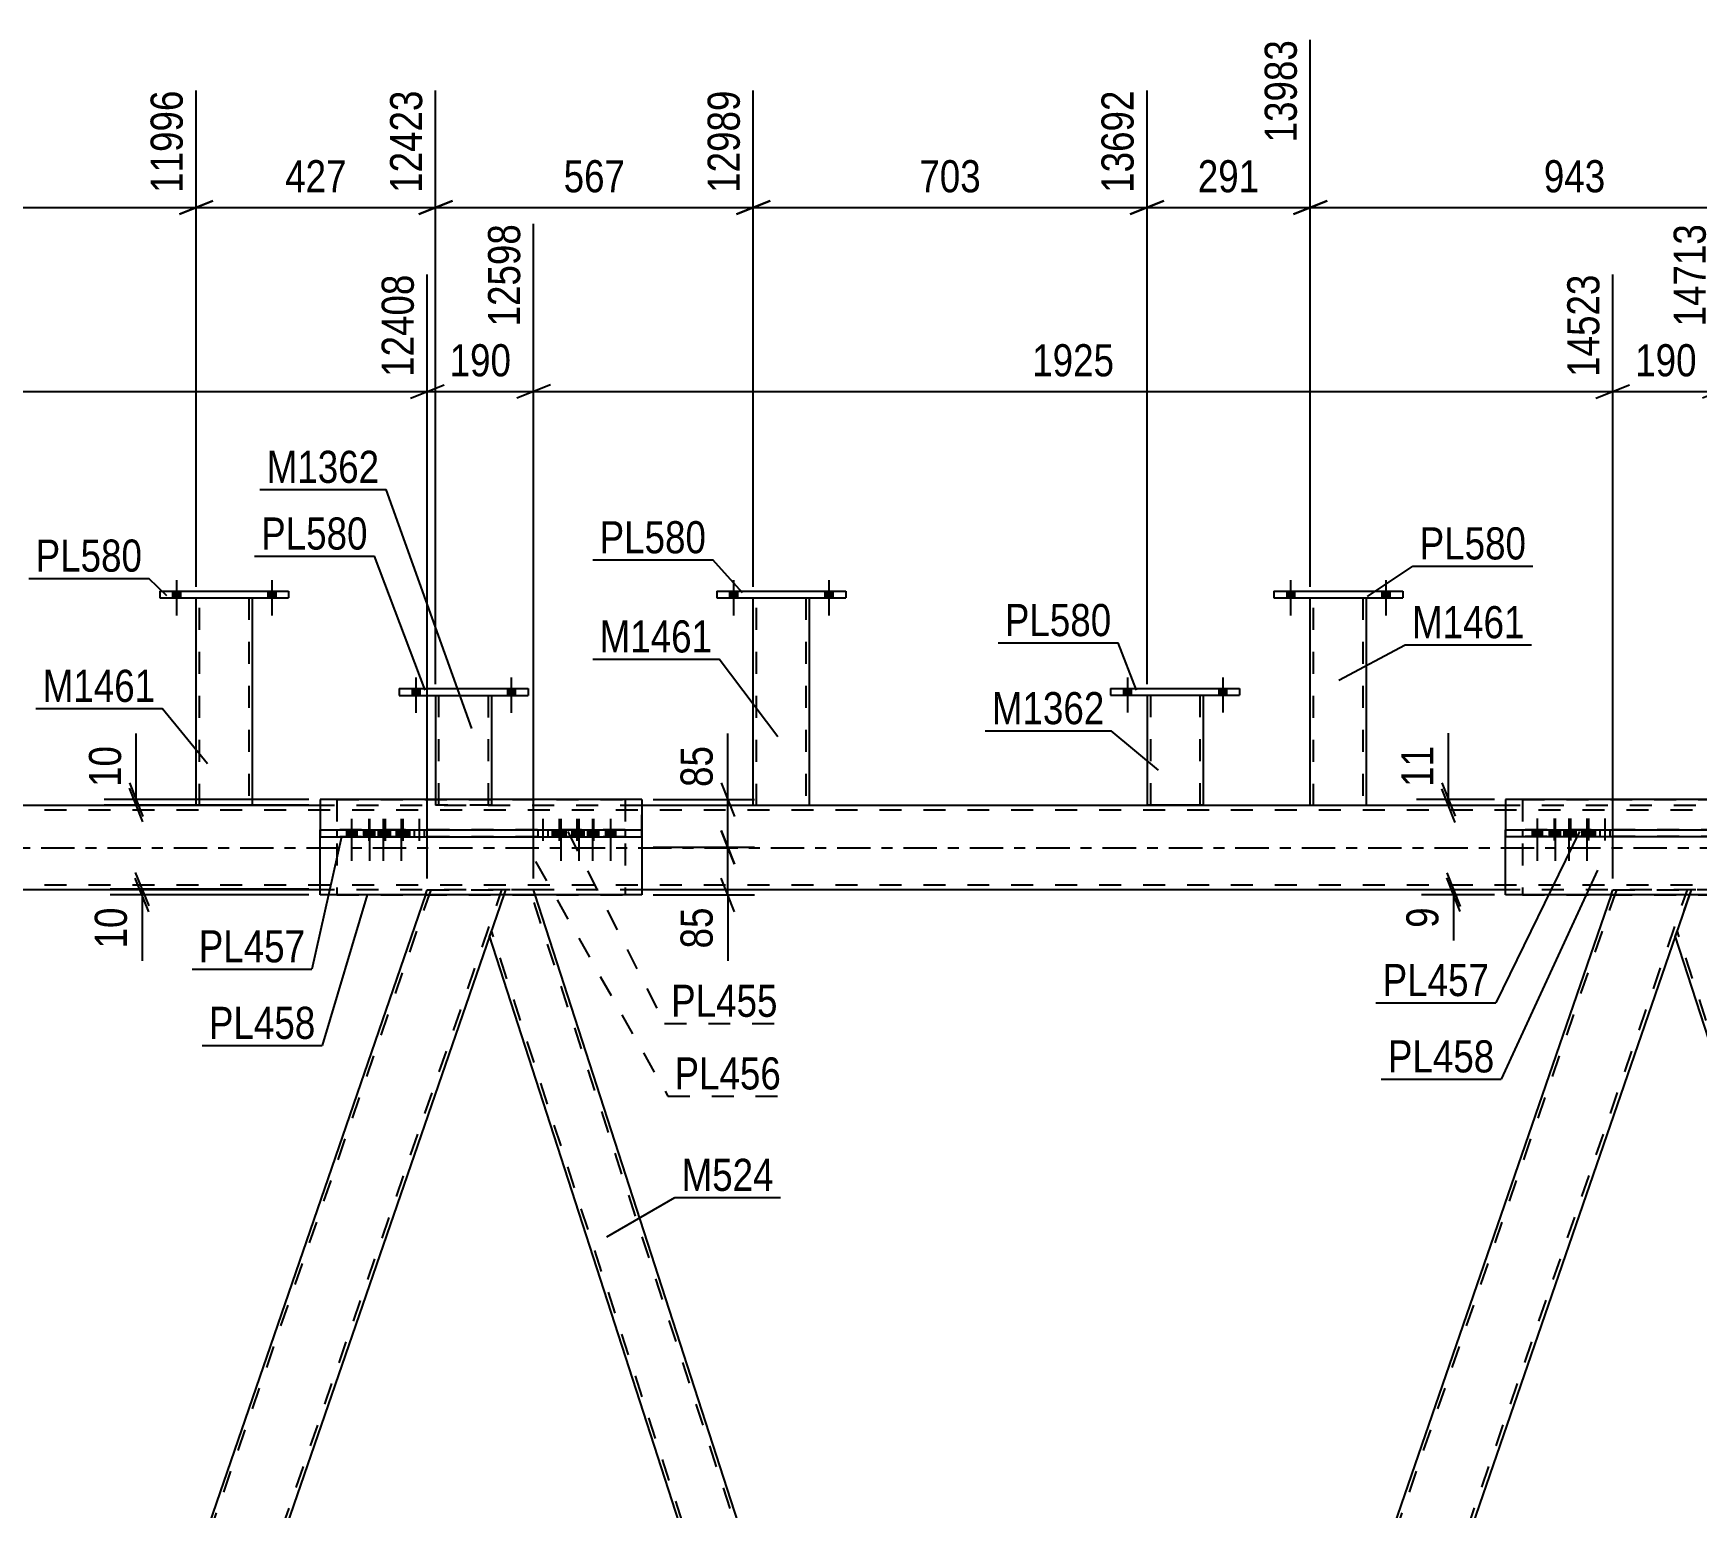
# Model space of a CAD drawing. Header units: millimetres. Extents: x 0 to 1189, y 0 to 841.
# Drawn here: x 740.2 to 888.6, y 551.1 to 682.7 of the extents above; entities that cross this region are included whole.
import ezdxf

# ---------------------------------------------------------------- set-up
doc = ezdxf.new("R2010")
doc.units = ezdxf.units.MM
doc.linetypes.add('DXK_LINE_DOT2', pattern=[3.9198, 1.9599, -1.9599])
doc.linetypes.add('DXK_LINE_DOT3', pattern=[5.9187, 2.979, -0.9799, 0.9799, -0.9799])
doc.styles.add('Arial Narrow', font='ARIALN.TTF', dxfattribs={"height": 0.2})

# ---------------------------------------------------------------- blocks, each defined once
blk = doc.blocks.new('Part-570348649-6228 - 6197')
at = {"color": 2, "linetype": 'Continuous'}
for p, q in [((794.47, 614.28), (765.75, 614.28)), ((765.75, 614.28), (765.75, 611.57)), ((794.47, 614.28), (794.47, 611.57)), ((765.75, 605.78), (765.75, 610.97)), ((794.47, 610.97), (794.47, 605.78)), ((794.47, 605.78), (765.75, 605.78))]:
    blk.add_line(p, q, dxfattribs=at)
at = {"color": 7, "linetype": 'DXK_LINE_DOT2'}
for p, q in [((765.75, 614.28), (765.75, 610.97)), ((794.47, 610.97), (794.47, 614.28)), ((765.75, 610.97), (765.75, 611.57)), ((794.47, 610.97), (794.47, 611.57))]:
    blk.add_line(p, q, dxfattribs=at)
blk = doc.blocks.new('Part-570348649-6223 - 6197')
at = {"color": 2, "linetype": 'Continuous'}
for p, q in [((900.23, 614.29), (871.51, 614.29)), ((871.51, 614.29), (871.51, 611.58)), ((900.23, 614.29), (900.23, 611.58)), ((871.51, 605.79), (871.51, 610.98)), ((900.23, 610.98), (900.23, 605.79)), ((900.23, 605.79), (871.51, 605.79))]:
    blk.add_line(p, q, dxfattribs=at)
at = {"color": 7, "linetype": 'DXK_LINE_DOT2'}
for p, q in [((871.51, 614.29), (871.51, 610.98)), ((900.23, 610.98), (900.23, 614.29)), ((871.51, 610.98), (871.51, 611.58)), ((900.23, 610.98), (900.23, 611.58))]:
    blk.add_line(p, q, dxfattribs=at)
blk = doc.blocks.new('Bolt-570348649-6931 - 6197')
at = {"linetype": 'Continuous'}
for points in [[(851.98, 632.27), (852.68, 632.27), (852.68, 632.87), (851.98, 632.87)], [(851.98, 632.27), (852.68, 632.27), (852.68, 632.87), (851.98, 632.87)], [(860.48, 632.27), (861.18, 632.27), (861.18, 632.87), (860.48, 632.87)], [(860.48, 632.27), (861.18, 632.27), (861.18, 632.87), (860.48, 632.87)]]:
    blk.add_hatch(color=1, dxfattribs=at).paths.add_polyline_path(points)
at = {"color": 1, "linetype": 'Continuous'}
for p, q in [((852.33, 633.87), (852.33, 630.72)), ((852.33, 633.87), (852.33, 630.72)), ((860.83, 633.87), (860.83, 630.72)), ((860.83, 633.87), (860.83, 630.72)), ((851.98, 632.87), (851.98, 632.27)), ((851.98, 632.87), (851.98, 632.27)), ((852.68, 632.87), (852.68, 632.27)), ((852.68, 632.87), (852.68, 632.27)), ((860.48, 632.87), (860.48, 632.27)), ((860.48, 632.87), (860.48, 632.27)), ((861.18, 632.87), (861.18, 632.27)), ((861.18, 632.87), (861.18, 632.27))]:
    blk.add_line(p, q, dxfattribs=at)
blk = doc.blocks.new('Part-570348649-6317 - 6197')
at = {"color": 7, "linetype": 'DXK_LINE_DOT2'}
for p, q in [((1068.48, 613.34), (154.91, 613.34)), ((794.47, 613.74), (765.75, 613.74)), ((900.23, 613.74), (871.51, 613.74)), ((1068.48, 606.64), (154.91, 606.64)), ((794.47, 606.24), (765.75, 606.24)), ((900.23, 606.24), (871.51, 606.24))]:
    blk.add_line(p, q, dxfattribs=at)
at = {"color": 2, "linetype": 'Continuous'}
for p, q in [((765.75, 613.74), (688.71, 613.74)), ((871.51, 613.74), (794.47, 613.74)), ((765.75, 606.24), (688.71, 606.24)), ((871.51, 606.24), (794.47, 606.24))]:
    blk.add_line(p, q, dxfattribs=at)
at = {"color": 7, "linetype": 'DXK_LINE_DOT3'}
blk.add_line((154.91, 609.99), (1068.48, 609.99), dxfattribs=at)
blk = doc.blocks.new('Part-570348649-6261 - 6197')
at = {"color": 7, "linetype": 'DXK_LINE_DOT2'}
for p, q in [((898.74, 611.58), (873.01, 611.58)), ((873.01, 611.58), (873.01, 610.98)), ((879.49, 611.58), (879.49, 610.98)), ((892.25, 610.98), (892.25, 611.58)), ((898.74, 611.58), (898.74, 610.98)), ((898.74, 610.98), (873.01, 610.98))]:
    blk.add_line(p, q, dxfattribs=at)
blk = doc.blocks.new('Part-570348649-6262 - 6197')
at = {"color": 7, "linetype": 'DXK_LINE_DOT2'}
for p, q in [((792.98, 611.57), (767.25, 611.57)), ((767.25, 611.57), (767.25, 610.97)), ((773.73, 611.57), (773.73, 610.97)), ((786.49, 610.97), (786.49, 611.57)), ((792.98, 611.57), (792.98, 610.97)), ((792.98, 610.97), (767.25, 610.97))]:
    blk.add_line(p, q, dxfattribs=at)
blk = doc.blocks.new('Part-570348649-6327 - 6197')
at = {"color": 7, "linetype": 'DXK_LINE_DOT2'}
for p, q in [((888.05, 606.24), (886.64, 602.13)), ((890.56, 606.24), (888.05, 606.24)), ((933.99, 456.57), (886.8, 602.6))]:
    blk.add_line(p, q, dxfattribs=at)
at = {"color": 2, "linetype": 'Continuous'}
blk.add_line((933.51, 457.07), (886.64, 602.13), dxfattribs=at)
blk = doc.blocks.new('Part-570348649-6263 - 6197')
at = {"color": 2, "linetype": 'Continuous'}
for p, q in [((804.39, 613.74), (804.39, 632.27)), ((809.39, 632.27), (809.39, 613.74))]:
    blk.add_line(p, q, dxfattribs=at)
at = {"color": 7, "linetype": 'DXK_LINE_DOT2'}
for p, q in [((804.39, 632.27), (809.39, 632.27)), ((804.69, 613.74), (804.69, 632.27)), ((809.09, 632.27), (809.09, 613.74)), ((809.39, 613.74), (804.39, 613.74))]:
    blk.add_line(p, q, dxfattribs=at)
blk = doc.blocks.new('Part-570348649-6332 - 6197')
at = {"color": 2, "linetype": 'Continuous'}
for p, q in [((880.92, 605.79), (829.73, 457.06)), ((887.9, 605.79), (836.71, 457.06))]:
    blk.add_line(p, q, dxfattribs=at)
at = {"color": 7, "linetype": 'DXK_LINE_DOT2'}
for p, q in [((881.39, 606.24), (829.87, 456.56)), ((836.22, 456.56), (887.73, 606.24)), ((880.92, 605.79), (881.07, 606.24)), ((881.07, 606.24), (888.05, 606.24)), ((888.05, 606.24), (887.9, 605.79))]:
    blk.add_line(p, q, dxfattribs=at)
blk = doc.blocks.new('Part-570348649-6925 - 6197')
at = {"color": 2, "linetype": 'Continuous'}
for p, q in [((854.08, 613.74), (854.08, 632.27)), ((859.08, 632.27), (859.08, 613.74))]:
    blk.add_line(p, q, dxfattribs=at)
at = {"color": 7, "linetype": 'DXK_LINE_DOT2'}
for p, q in [((854.08, 632.27), (859.08, 632.27)), ((854.38, 613.74), (854.38, 632.27)), ((858.78, 632.27), (858.78, 613.74)), ((859.08, 613.74), (854.08, 613.74))]:
    blk.add_line(p, q, dxfattribs=at)
blk = doc.blocks.new('Part-570348649-6518 - 6197')
at = {"color": 2, "linetype": 'Continuous'}
for p, q in [((772.81, 624.18), (772.81, 623.58)), ((772.81, 624.18), (784.31, 624.18)), ((772.81, 623.58), (784.31, 623.58)), ((784.31, 624.18), (784.31, 623.58))]:
    blk.add_line(p, q, dxfattribs=at)
blk = doc.blocks.new('Part-570348649-6337 - 6197')
at = {"color": 7, "linetype": 'DXK_LINE_DOT2'}
for p, q in [((782.29, 606.24), (780.88, 602.12)), ((784.8, 606.24), (782.29, 606.24)), ((831.26, 461.5), (784.48, 606.24)), ((784.95, 605.78), (784.8, 606.24)), ((828.23, 456.56), (781.04, 602.59))]:
    blk.add_line(p, q, dxfattribs=at)
at = {"color": 2, "linetype": 'Continuous'}
for p, q in [((831.42, 461.97), (784.95, 605.78)), ((827.75, 457.06), (780.88, 602.12))]:
    blk.add_line(p, q, dxfattribs=at)
blk = doc.blocks.new('Part-570348649-6342 - 6197')
at = {"color": 2, "linetype": 'Continuous'}
for p, q in [((775.16, 605.78), (723.97, 457.06)), ((782.14, 605.78), (730.95, 457.06))]:
    blk.add_line(p, q, dxfattribs=at)
at = {"color": 7, "linetype": 'DXK_LINE_DOT2'}
for p, q in [((775.63, 606.24), (724.11, 456.55)), ((730.46, 456.55), (781.98, 606.24)), ((775.16, 605.78), (775.31, 606.24)), ((775.31, 606.24), (782.29, 606.24)), ((782.29, 606.24), (782.14, 605.78))]:
    blk.add_line(p, q, dxfattribs=at)
blk = doc.blocks.new('Part-570348649-6508 - 6197')
at = {"color": 2, "linetype": 'Continuous'}
for p, q in [((751.45, 632.87), (751.45, 632.27)), ((751.45, 632.87), (762.95, 632.87)), ((751.45, 632.27), (762.95, 632.27)), ((762.95, 632.87), (762.95, 632.27))]:
    blk.add_line(p, q, dxfattribs=at)
blk = doc.blocks.new('Part-570348649-6513 - 6197')
at = {"color": 2, "linetype": 'Continuous'}
for p, q in [((776.06, 623.58), (776.06, 614.28)), ((781.06, 623.58), (781.06, 614.28))]:
    blk.add_line(p, q, dxfattribs=at)
at = {"color": 7, "linetype": 'DXK_LINE_DOT2'}
for p, q in [((776.06, 623.58), (781.06, 623.58)), ((776.36, 613.79), (776.36, 623.58)), ((780.76, 623.58), (780.76, 613.79)), ((776.06, 614.28), (776.06, 613.79)), ((781.06, 613.79), (776.06, 613.79)), ((781.06, 614.28), (781.06, 613.79))]:
    blk.add_line(p, q, dxfattribs=at)
blk = doc.blocks.new('Part-570348649-6523 - 6197')
at = {"color": 2, "linetype": 'Continuous'}
for p, q in [((839.52, 623.59), (839.52, 613.8)), ((844.52, 623.59), (844.52, 613.8)), ((839.52, 613.8), (844.47, 613.8)), ((844.52, 613.8), (844.47, 613.8))]:
    blk.add_line(p, q, dxfattribs=at)
at = {"color": 7, "linetype": 'DXK_LINE_DOT2'}
for p, q in [((839.52, 623.59), (844.52, 623.59)), ((839.82, 623.59), (839.82, 613.8)), ((844.22, 623.59), (844.22, 613.8)), ((844.19, 613.8), (844.22, 613.8))]:
    blk.add_line(p, q, dxfattribs=at)
blk = doc.blocks.new('Part-570348649-6528 - 6197')
at = {"color": 2, "linetype": 'Continuous'}
for p, q in [((836.27, 624.19), (836.27, 623.59)), ((836.27, 624.19), (847.77, 624.19)), ((836.27, 623.59), (847.77, 623.59)), ((847.77, 624.19), (847.77, 623.59))]:
    blk.add_line(p, q, dxfattribs=at)
blk = doc.blocks.new('Bolt-570348649-6673 - 6197')
at = {"linetype": 'Continuous'}
for points in [[(773.96, 623.58), (774.66, 623.58), (774.66, 624.18), (773.96, 624.18)], [(773.96, 623.58), (774.66, 623.58), (774.66, 624.18), (773.96, 624.18)], [(782.46, 623.58), (783.16, 623.58), (783.16, 624.18), (782.46, 624.18)], [(782.46, 623.58), (783.16, 623.58), (783.16, 624.18), (782.46, 624.18)]]:
    blk.add_hatch(color=1, dxfattribs=at).paths.add_polyline_path(points)
at = {"color": 1, "linetype": 'Continuous'}
for p, q in [((774.31, 625.18), (774.31, 622.03)), ((774.31, 625.18), (774.31, 622.03)), ((782.81, 625.18), (782.81, 622.03)), ((782.81, 625.18), (782.81, 622.03)), ((773.96, 624.18), (773.96, 623.58)), ((773.96, 624.18), (773.96, 623.58)), ((774.66, 624.18), (774.66, 623.58)), ((774.66, 624.18), (774.66, 623.58)), ((782.46, 624.18), (782.46, 623.58)), ((782.46, 624.18), (782.46, 623.58)), ((783.16, 624.18), (783.16, 623.58)), ((783.16, 624.18), (783.16, 623.58))]:
    blk.add_line(p, q, dxfattribs=at)
blk = doc.blocks.new('Bolt-570348649-6671 - 6197')
at = {"linetype": 'Continuous'}
for points in [[(752.6, 632.27), (753.3, 632.27), (753.3, 632.87), (752.6, 632.87)], [(752.6, 632.27), (753.3, 632.27), (753.3, 632.87), (752.6, 632.87)], [(761.1, 632.27), (761.8, 632.27), (761.8, 632.87), (761.1, 632.87)], [(761.1, 632.27), (761.8, 632.27), (761.8, 632.87), (761.1, 632.87)]]:
    blk.add_hatch(color=1, dxfattribs=at).paths.add_polyline_path(points)
at = {"color": 1, "linetype": 'Continuous'}
for p, q in [((752.95, 633.87), (752.95, 630.72)), ((752.95, 633.87), (752.95, 630.72)), ((761.45, 633.87), (761.45, 630.72)), ((761.45, 633.87), (761.45, 630.72)), ((752.6, 632.87), (752.6, 632.27)), ((752.6, 632.87), (752.6, 632.27)), ((753.3, 632.87), (753.3, 632.27)), ((753.3, 632.87), (753.3, 632.27)), ((761.1, 632.87), (761.1, 632.27)), ((761.1, 632.87), (761.1, 632.27)), ((761.8, 632.87), (761.8, 632.27)), ((761.8, 632.87), (761.8, 632.27))]:
    blk.add_line(p, q, dxfattribs=at)
blk = doc.blocks.new('Bolt-570348649-6675 - 6197')
at = {"linetype": 'Continuous'}
for points in [[(837.42, 623.59), (838.12, 623.59), (838.12, 624.19), (837.42, 624.19)], [(837.42, 623.59), (838.12, 623.59), (838.12, 624.19), (837.42, 624.19)], [(845.92, 623.59), (846.62, 623.59), (846.62, 624.19), (845.92, 624.19)], [(845.92, 623.59), (846.62, 623.59), (846.62, 624.19), (845.92, 624.19)]]:
    blk.add_hatch(color=1, dxfattribs=at).paths.add_polyline_path(points)
at = {"color": 1, "linetype": 'Continuous'}
for p, q in [((837.77, 625.19), (837.77, 622.04)), ((837.77, 625.19), (837.77, 622.04)), ((846.27, 625.19), (846.27, 622.04)), ((846.27, 625.19), (846.27, 622.04)), ((837.42, 624.19), (837.42, 623.59)), ((837.42, 624.19), (837.42, 623.59)), ((838.12, 624.19), (838.12, 623.59)), ((838.12, 624.19), (838.12, 623.59)), ((845.92, 624.19), (845.92, 623.59)), ((845.92, 624.19), (845.92, 623.59)), ((846.62, 624.19), (846.62, 623.59)), ((846.62, 624.19), (846.62, 623.59))]:
    blk.add_line(p, q, dxfattribs=at)
blk = doc.blocks.new('Part-570348649-6595 - 6197')
at = {"color": 2, "linetype": 'Continuous'}
for p, q in [((765.75, 611.57), (794.47, 611.57)), ((765.75, 611.57), (765.75, 610.97)), ((771.73, 610.97), (771.73, 611.57)), ((788.48, 611.57), (788.48, 610.97)), ((794.47, 611.57), (794.47, 610.97)), ((765.75, 610.97), (794.47, 610.97))]:
    blk.add_line(p, q, dxfattribs=at)
blk = doc.blocks.new('Part-570348649-6600 - 6197')
at = {"color": 2, "linetype": 'Continuous'}
for p, q in [((871.51, 611.58), (900.23, 611.58)), ((871.51, 611.58), (871.51, 610.98)), ((877.49, 610.98), (877.49, 611.58)), ((894.24, 611.58), (894.24, 610.98)), ((900.23, 611.58), (900.23, 610.98)), ((871.51, 610.98), (900.23, 610.98))]:
    blk.add_line(p, q, dxfattribs=at)
blk = doc.blocks.new('Bolt-570348649-6672 - 6197')
at = {"color": 1, "linetype": 'DXK_LINE_DOT2'}
for p, q in [((769.64, 611.57), (769.64, 610.97)), ((770.09, 612.57), (770.09, 608.82)), ((770.54, 611.57), (770.54, 610.97)), ((771.1, 611.57), (771.1, 610.97)), ((771.55, 612.57), (771.55, 608.82)), ((772, 611.57), (772, 610.97)), ((772.7, 611.57), (772.7, 610.97)), ((773.15, 612.57), (773.15, 608.82)), ((773.6, 611.57), (773.6, 610.97)), ((774.15, 611.57), (774.15, 610.97)), ((774.6, 612.57), (774.6, 608.82)), ((775.05, 611.57), (775.05, 610.97))]:
    blk.add_line(p, q, dxfattribs=at)
blk = doc.blocks.new('Bolt-570348649-6674 - 6197')
at = {"color": 1, "linetype": 'DXK_LINE_DOT2'}
for p, q in [((785.17, 611.57), (785.17, 610.97)), ((785.62, 612.57), (785.62, 608.82)), ((786.07, 611.57), (786.07, 610.97)), ((786.62, 611.57), (786.62, 610.97)), ((787.07, 612.57), (787.07, 608.82)), ((787.52, 611.57), (787.52, 610.97)), ((788.22, 611.57), (788.22, 610.97)), ((788.67, 612.57), (788.67, 608.82)), ((789.12, 611.57), (789.12, 610.97)), ((789.68, 611.57), (789.68, 610.97)), ((790.13, 612.57), (790.13, 608.82)), ((790.58, 611.57), (790.58, 610.97))]:
    blk.add_line(p, q, dxfattribs=at)
blk = doc.blocks.new('Bolt-570348649-6676 - 6197')
at = {"color": 1, "linetype": 'DXK_LINE_DOT2'}
for p, q in [((875.4, 611.58), (875.4, 610.98)), ((875.85, 612.58), (875.85, 608.83)), ((876.3, 611.58), (876.3, 610.98)), ((876.86, 611.58), (876.86, 610.98)), ((877.31, 612.58), (877.31, 608.83)), ((877.76, 611.58), (877.76, 610.98)), ((878.46, 611.58), (878.46, 610.98)), ((878.91, 612.58), (878.91, 608.83)), ((879.36, 611.58), (879.36, 610.98)), ((879.91, 611.58), (879.91, 610.98)), ((880.36, 612.58), (880.36, 608.83)), ((880.81, 611.58), (880.81, 610.98))]:
    blk.add_line(p, q, dxfattribs=at)
blk = doc.blocks.new('Bolt-570348649-6691 - 6197')
at = {"linetype": 'Continuous'}
for points in [[(769.02, 611.57), (768.12, 611.57), (768.12, 610.97), (769.02, 610.97)], [(770.62, 611.57), (769.72, 611.57), (769.72, 610.97), (770.62, 610.97)], [(771.84, 611.57), (770.94, 611.57), (770.94, 610.97), (771.84, 610.97)], [(773.44, 611.57), (772.54, 611.57), (772.54, 610.97), (773.44, 610.97)]]:
    blk.add_hatch(color=1, dxfattribs=at).paths.add_polyline_path(points)
at = {"color": 1, "linetype": 'Continuous'}
for p, q in [((768.12, 611.57), (768.12, 610.97)), ((768.57, 612.57), (768.57, 608.82)), ((769.02, 611.57), (769.02, 610.97)), ((769.72, 611.57), (769.72, 610.97)), ((770.17, 612.57), (770.17, 608.82)), ((770.62, 611.57), (770.62, 610.97)), ((770.94, 611.57), (770.94, 610.97)), ((771.39, 612.57), (771.39, 608.82)), ((771.84, 611.57), (771.84, 610.97)), ((772.54, 611.57), (772.54, 610.97)), ((772.99, 612.57), (772.99, 608.82)), ((773.44, 611.57), (773.44, 610.97))]:
    blk.add_line(p, q, dxfattribs=at)
blk = doc.blocks.new('Bolt-570348649-6692 - 6197')
at = {"linetype": 'Continuous'}
for points in [[(786.78, 610.97), (787.68, 610.97), (787.68, 611.57), (786.78, 611.57)], [(788.38, 610.97), (789.28, 610.97), (789.28, 611.57), (788.38, 611.57)], [(789.6, 610.97), (790.5, 610.97), (790.5, 611.57), (789.6, 611.57)], [(791.2, 610.97), (792.1, 610.97), (792.1, 611.57), (791.2, 611.57)]]:
    blk.add_hatch(color=1, dxfattribs=at).paths.add_polyline_path(points)
at = {"color": 1, "linetype": 'Continuous'}
for p, q in [((786.78, 611.57), (786.78, 610.97)), ((787.23, 612.57), (787.23, 608.82)), ((787.68, 611.57), (787.68, 610.97)), ((788.38, 611.57), (788.38, 610.97)), ((788.83, 612.57), (788.83, 608.82)), ((789.28, 611.57), (789.28, 610.97)), ((789.6, 611.57), (789.6, 610.97)), ((790.05, 612.57), (790.05, 608.82)), ((790.5, 611.57), (790.5, 610.97)), ((791.2, 611.57), (791.2, 610.97)), ((791.65, 612.57), (791.65, 608.82)), ((792.1, 611.57), (792.1, 610.97))]:
    blk.add_line(p, q, dxfattribs=at)
blk = doc.blocks.new('Bolt-570348649-6693 - 6197')
at = {"linetype": 'Continuous'}
for points in [[(874.78, 611.58), (873.88, 611.58), (873.88, 610.98), (874.78, 610.98)], [(876.38, 611.58), (875.48, 611.58), (875.48, 610.98), (876.38, 610.98)], [(877.6, 611.58), (876.7, 611.58), (876.7, 610.98), (877.6, 610.98)], [(879.2, 611.58), (878.3, 611.58), (878.3, 610.98), (879.2, 610.98)]]:
    blk.add_hatch(color=1, dxfattribs=at).paths.add_polyline_path(points)
at = {"color": 1, "linetype": 'Continuous'}
for p, q in [((873.88, 611.58), (873.88, 610.98)), ((874.33, 612.58), (874.33, 608.83)), ((874.78, 611.58), (874.78, 610.98)), ((875.48, 611.58), (875.48, 610.98)), ((875.93, 612.58), (875.93, 608.83)), ((876.38, 611.58), (876.38, 610.98)), ((876.7, 611.58), (876.7, 610.98)), ((877.15, 612.58), (877.15, 608.83)), ((877.6, 611.58), (877.6, 610.98)), ((878.3, 611.58), (878.3, 610.98)), ((878.75, 612.58), (878.75, 608.83)), ((879.2, 611.58), (879.2, 610.98))]:
    blk.add_line(p, q, dxfattribs=at)
blk = doc.blocks.new('Part-570348649-6777 - 6197')
at = {"color": 7, "linetype": 'DXK_LINE_DOT2'}
for p, q in [((873.01, 614.29), (873.01, 605.79)), ((873.01, 614.29), (898.74, 614.29)), ((898.74, 614.29), (898.74, 605.79)), ((873.01, 605.79), (898.74, 605.79))]:
    blk.add_line(p, q, dxfattribs=at)
blk = doc.blocks.new('Part-570348649-6782 - 6197')
at = {"color": 7, "linetype": 'DXK_LINE_DOT2'}
for p, q in [((767.25, 614.28), (767.25, 605.78)), ((767.25, 614.28), (792.98, 614.28)), ((792.98, 614.28), (792.98, 605.78)), ((767.25, 605.78), (792.98, 605.78))]:
    blk.add_line(p, q, dxfattribs=at)
blk = doc.blocks.new('Part-570348649-6918 - 6197')
at = {"color": 2, "linetype": 'Continuous'}
for p, q in [((754.7, 613.74), (754.7, 632.27)), ((759.7, 632.27), (759.7, 613.74))]:
    blk.add_line(p, q, dxfattribs=at)
at = {"color": 7, "linetype": 'DXK_LINE_DOT2'}
for p, q in [((754.7, 632.27), (759.7, 632.27)), ((755, 613.74), (755, 632.27)), ((759.4, 632.27), (759.4, 613.74)), ((759.7, 613.74), (754.7, 613.74))]:
    blk.add_line(p, q, dxfattribs=at)
blk = doc.blocks.new('Part-570348649-6930 - 6197')
at = {"color": 2, "linetype": 'Continuous'}
for p, q in [((850.83, 632.87), (850.83, 632.27)), ((850.83, 632.87), (862.33, 632.87)), ((850.83, 632.27), (862.33, 632.27)), ((862.33, 632.87), (862.33, 632.27))]:
    blk.add_line(p, q, dxfattribs=at)
blk = doc.blocks.new('Part-570348649-6923 - 6197')
at = {"color": 2, "linetype": 'Continuous'}
for p, q in [((801.14, 632.87), (801.14, 632.27)), ((801.14, 632.87), (812.64, 632.87)), ((801.14, 632.27), (812.64, 632.27)), ((812.64, 632.87), (812.64, 632.27))]:
    blk.add_line(p, q, dxfattribs=at)
blk = doc.blocks.new('Bolt-570348649-6924 - 6197')
at = {"linetype": 'Continuous'}
for points in [[(802.29, 632.27), (802.99, 632.27), (802.99, 632.87), (802.29, 632.87)], [(802.29, 632.27), (802.99, 632.27), (802.99, 632.87), (802.29, 632.87)], [(810.79, 632.27), (811.49, 632.27), (811.49, 632.87), (810.79, 632.87)], [(810.79, 632.27), (811.49, 632.27), (811.49, 632.87), (810.79, 632.87)]]:
    blk.add_hatch(color=1, dxfattribs=at).paths.add_polyline_path(points)
at = {"color": 1, "linetype": 'Continuous'}
for p, q in [((802.64, 633.87), (802.64, 630.72)), ((802.64, 633.87), (802.64, 630.72)), ((811.14, 633.87), (811.14, 630.72)), ((811.14, 633.87), (811.14, 630.72)), ((802.29, 632.87), (802.29, 632.27)), ((802.29, 632.87), (802.29, 632.27)), ((802.99, 632.87), (802.99, 632.27)), ((802.99, 632.87), (802.99, 632.27)), ((810.79, 632.87), (810.79, 632.27)), ((810.79, 632.87), (810.79, 632.27)), ((811.49, 632.87), (811.49, 632.27)), ((811.49, 632.87), (811.49, 632.27))]:
    blk.add_line(p, q, dxfattribs=at)
blk = doc.blocks.new('StraightDimension-570348649-38588 - 6197')
at = {"color": 7, "linetype": 'Continuous'}
for p, q in [((679.04, 607.24), (679.04, 665.64)), ((775.31, 607.24), (775.31, 661.14)), ((680.54, 651.3), (677.54, 650.1)), ((679.04, 650.7), (775.31, 650.7)), ((773.81, 650.1), (776.81, 651.3))]:
    blk.add_line(p, q, dxfattribs=at)
at = {"color": 0}
blk.add_wipeout([(731.43, 651.45), (731.43, 655.65), (722.92, 655.65), (722.92, 651.45)], dxfattribs=at)
at = {"color": 3, "style": 'Arial Narrow'}
blk.add_text('1926', height=2.863, dxfattribs=at).set_placement((723.52, 652.05))
at = {"color": 0, "linetype": 'Continuous'}
blk.add_wipeout([(774.71, 661.74), (770.51, 661.74), (770.51, 651.4), (774.71, 651.4)], dxfattribs=at)
at = {"color": 3, "linetype": 'Continuous', "style": 'Arial Narrow'}
blk.add_text('12408', height=2.863, rotation=90.0002, dxfattribs=at).set_placement((774.11, 652))
blk = doc.blocks.new('StraightDimension-570348649-38587 - 6197')
at = {"color": 7, "linetype": 'Continuous'}
for p, q in [((784.8, 607.24), (784.8, 665.64)), ((775.31, 607.24), (775.31, 661.14)), ((773.81, 650.1), (776.81, 651.3)), ((775.31, 650.7), (784.8, 650.7)), ((786.3, 651.3), (783.3, 650.1))]:
    blk.add_line(p, q, dxfattribs=at)
at = {"color": 0}
blk.add_wipeout([(783.4, 651.45), (783.4, 655.65), (776.71, 655.65), (776.71, 651.45)], dxfattribs=at)
at = {"color": 3, "style": 'Arial Narrow'}
blk.add_text('190', height=2.863, dxfattribs=at).set_placement((777.31, 652.05))
at = {"color": 0, "linetype": 'Continuous'}
blk.add_wipeout([(784.2, 666.24), (780, 666.24), (780, 655.9), (784.2, 655.9)], dxfattribs=at)
at = {"color": 3, "linetype": 'Continuous', "style": 'Arial Narrow'}
blk.add_text('12598', height=2.863, rotation=90.0002, dxfattribs=at).set_placement((783.6, 656.5))
blk = doc.blocks.new('StraightDimension-570348649-38585 - 6197')
at = {"color": 7, "linetype": 'Continuous'}
for p, q in [((890.56, 607.24), (890.56, 665.64)), ((881.07, 607.24), (881.07, 661.14)), ((879.57, 650.1), (882.57, 651.3)), ((881.07, 650.7), (890.56, 650.7)), ((892.06, 651.3), (889.06, 650.1))]:
    blk.add_line(p, q, dxfattribs=at)
at = {"color": 0}
blk.add_wipeout([(889.16, 651.45), (889.16, 655.65), (882.47, 655.65), (882.47, 651.45)], dxfattribs=at)
at = {"color": 3, "style": 'Arial Narrow'}
blk.add_text('190', height=2.863, dxfattribs=at).set_placement((883.07, 652.05))
at = {"color": 0, "linetype": 'Continuous'}
blk.add_wipeout([(889.96, 666.24), (885.76, 666.24), (885.76, 655.9), (889.96, 655.9)], dxfattribs=at)
at = {"color": 3, "linetype": 'Continuous', "style": 'Arial Narrow'}
blk.add_text('14713', height=2.863, rotation=90.0002, dxfattribs=at).set_placement((889.36, 656.5))
blk = doc.blocks.new('StraightDimension-570348649-65675 - 6197')
at = {"color": 7, "linetype": 'Continuous'}
for p, q in [((866.26, 607.74), (867.46, 604.74)), ((867.46, 604.29), (866.26, 607.29)), ((870.51, 606.24), (864.01, 606.24)), ((870.51, 605.79), (864.01, 605.79)), ((866.86, 605.79), (866.86, 606.24)), ((866.86, 605.79), (866.86, 601.72)), ((866.86, 605.79), (866.86, 601.72))]:
    blk.add_line(p, q, dxfattribs=at)
at = {"color": 0}
blk.add_wipeout([(866.11, 605.27), (861.91, 605.27), (861.91, 602.24), (866.11, 602.24)], dxfattribs=at)
at = {"color": 3, "style": 'Arial Narrow'}
blk.add_text('9', height=2.86, rotation=90.0002, dxfattribs=at).set_placement((865.51, 602.84))
blk = doc.blocks.new('StraightDimension-570348649-38586 - 6197')
at = {"color": 7, "linetype": 'Continuous'}
for p, q in [((784.8, 607.24), (784.8, 665.64)), ((881.07, 607.24), (881.07, 661.14)), ((786.3, 651.3), (783.3, 650.1)), ((784.8, 650.7), (881.07, 650.7)), ((879.57, 650.1), (882.57, 651.3))]:
    blk.add_line(p, q, dxfattribs=at)
at = {"color": 0}
blk.add_wipeout([(837.19, 651.45), (837.19, 655.65), (828.68, 655.65), (828.68, 651.45)], dxfattribs=at)
at = {"color": 3, "style": 'Arial Narrow'}
blk.add_text('1925', height=2.863, dxfattribs=at).set_placement((829.28, 652.05))
at = {"color": 0, "linetype": 'Continuous'}
blk.add_wipeout([(880.47, 661.74), (876.27, 661.74), (876.27, 651.4), (880.47, 651.4)], dxfattribs=at)
at = {"color": 3, "linetype": 'Continuous', "style": 'Arial Narrow'}
blk.add_text('14523', height=2.863, rotation=90.0002, dxfattribs=at).set_placement((879.87, 652))
blk = doc.blocks.new('StraightDimension-570348649-49106 - 6197')
at = {"color": 7, "linetype": 'Continuous'}
for p, q in [((749.35, 614.28), (749.35, 620.19)), ((749.35, 614.28), (749.35, 620.19)), ((748.75, 615.78), (749.95, 612.78)), ((749.95, 612.29), (748.75, 615.29)), ((764.75, 614.28), (746.5, 614.28)), ((764.75, 613.79), (746.5, 613.79)), ((749.35, 613.79), (749.35, 614.28))]:
    blk.add_line(p, q, dxfattribs=at)
at = {"color": 0}
blk.add_wipeout([(748.6, 619.67), (744.4, 619.67), (744.4, 614.81), (748.6, 614.81)], dxfattribs=at)
at = {"color": 3, "style": 'Arial Narrow'}
blk.add_text('10', height=2.863, rotation=90.0002, dxfattribs=at).set_placement((748, 615.41))
blk = doc.blocks.new('StraightDimension-570348649-39396 - 6197')
at = {"color": 7, "linetype": 'Continuous'}
for p, q in [((854.08, 633.27), (854.08, 682.06)), ((839.52, 624.59), (839.52, 677.56)), ((841.02, 667.72), (838.02, 666.52)), ((839.52, 667.12), (854.08, 667.12)), ((852.58, 666.52), (855.58, 667.72))]:
    blk.add_line(p, q, dxfattribs=at)
at = {"color": 0}
blk.add_wipeout([(850.14, 667.87), (850.14, 672.07), (843.45, 672.07), (843.45, 667.87)], dxfattribs=at)
at = {"color": 3, "style": 'Arial Narrow'}
blk.add_text('291', height=2.863, dxfattribs=at).set_placement((844.05, 668.47))
at = {"color": 0, "linetype": 'Continuous'}
blk.add_wipeout([(853.48, 682.66), (849.28, 682.66), (849.28, 672.32), (853.48, 672.32)], dxfattribs=at)
at = {"color": 3, "linetype": 'Continuous', "style": 'Arial Narrow'}
blk.add_text('13983', height=2.863, rotation=90.0002, dxfattribs=at).set_placement((852.88, 672.92))
blk = doc.blocks.new('StraightDimension-570348649-39399 - 6197')
at = {"color": 7, "linetype": 'Continuous'}
for p, q in [((754.7, 633.27), (754.7, 677.56)), ((776.06, 624.58), (776.06, 677.56)), ((756.2, 667.72), (753.2, 666.52)), ((754.7, 667.12), (776.06, 667.12)), ((774.56, 666.52), (777.56, 667.72))]:
    blk.add_line(p, q, dxfattribs=at)
at = {"color": 0}
blk.add_wipeout([(768.72, 667.87), (768.72, 672.07), (762.04, 672.07), (762.04, 667.87)], dxfattribs=at)
at = {"color": 3, "style": 'Arial Narrow'}
blk.add_text('427', height=2.863, dxfattribs=at).set_placement((762.64, 668.47))
at = {"color": 0, "linetype": 'Continuous'}
blk.add_wipeout([(775.46, 678.16), (771.26, 678.16), (771.26, 667.82), (775.46, 667.82)], dxfattribs=at)
at = {"color": 3, "linetype": 'Continuous', "style": 'Arial Narrow'}
blk.add_text('12423', height=2.863, rotation=90.0002, dxfattribs=at).set_placement((774.86, 668.42))
blk = doc.blocks.new('StraightDimension-570348649-39395 - 6197')
at = {"color": 7, "linetype": 'Continuous'}
for p, q in [((854.08, 633.27), (854.08, 682.06)), ((901.24, 633.26), (901.24, 682.06)), ((855.58, 667.72), (852.58, 666.52)), ((854.08, 667.12), (901.24, 667.12)), ((899.74, 666.52), (902.74, 667.72))]:
    blk.add_line(p, q, dxfattribs=at)
at = {"color": 0}
blk.add_wipeout([(881, 667.87), (881, 672.07), (874.32, 672.07), (874.32, 667.87)], dxfattribs=at)
at = {"color": 3, "style": 'Arial Narrow'}
blk.add_text('943', height=2.863, dxfattribs=at).set_placement((874.92, 668.47))
at = {"color": 0, "linetype": 'Continuous'}
blk.add_wipeout([(900.64, 682.66), (896.44, 682.66), (896.44, 672.32), (900.64, 672.32)], dxfattribs=at)
at = {"color": 3, "linetype": 'Continuous', "style": 'Arial Narrow'}
blk.add_text('14927', height=2.863, rotation=90.0002, dxfattribs=at).set_placement((900.04, 672.92))
blk = doc.blocks.new('StraightDimension-570348649-39397 - 6197')
at = {"color": 7, "linetype": 'Continuous'}
for p, q in [((804.39, 633.27), (804.39, 677.56)), ((839.52, 624.59), (839.52, 677.56)), ((805.89, 667.72), (802.89, 666.52)), ((804.39, 667.12), (839.52, 667.12)), ((838.02, 666.52), (841.02, 667.72))]:
    blk.add_line(p, q, dxfattribs=at)
at = {"color": 0}
blk.add_wipeout([(825.29, 667.87), (825.29, 672.07), (818.61, 672.07), (818.61, 667.87)], dxfattribs=at)
at = {"color": 3, "style": 'Arial Narrow'}
blk.add_text('703', height=2.863, dxfattribs=at).set_placement((819.21, 668.47))
at = {"color": 0, "linetype": 'Continuous'}
blk.add_wipeout([(838.92, 678.16), (834.72, 678.16), (834.72, 667.82), (838.92, 667.82)], dxfattribs=at)
at = {"color": 3, "linetype": 'Continuous', "style": 'Arial Narrow'}
blk.add_text('13692', height=2.863, rotation=90.0002, dxfattribs=at).set_placement((838.32, 668.42))
blk = doc.blocks.new('StraightDimension-570348649-39398 - 6197')
at = {"color": 7, "linetype": 'Continuous'}
for p, q in [((776.06, 624.58), (776.06, 677.56)), ((804.39, 633.27), (804.39, 677.56)), ((777.56, 667.72), (774.56, 666.52)), ((776.06, 667.12), (804.39, 667.12)), ((802.89, 666.52), (805.89, 667.72))]:
    blk.add_line(p, q, dxfattribs=at)
at = {"color": 0}
blk.add_wipeout([(793.57, 667.87), (793.57, 672.07), (786.88, 672.07), (786.88, 667.87)], dxfattribs=at)
at = {"color": 3, "style": 'Arial Narrow'}
blk.add_text('567', height=2.863, dxfattribs=at).set_placement((787.48, 668.47))
at = {"color": 0, "linetype": 'Continuous'}
blk.add_wipeout([(803.79, 678.16), (799.59, 678.16), (799.59, 667.82), (803.79, 667.82)], dxfattribs=at)
at = {"color": 3, "linetype": 'Continuous', "style": 'Arial Narrow'}
blk.add_text('12989', height=2.863, rotation=90.0002, dxfattribs=at).set_placement((803.19, 668.42))
blk = doc.blocks.new('StraightDimension-570348649-39400 - 6197')
at = {"color": 7, "linetype": 'Continuous'}
for p, q in [((712.61, 623.97), (712.61, 682.06)), ((754.7, 633.27), (754.7, 677.56)), ((714.11, 667.72), (711.11, 666.52)), ((712.61, 667.12), (754.7, 667.12)), ((753.2, 666.52), (756.2, 667.72))]:
    blk.add_line(p, q, dxfattribs=at)
at = {"color": 0}
blk.add_wipeout([(737, 667.87), (737, 672.07), (730.31, 672.07), (730.31, 667.87)], dxfattribs=at)
at = {"color": 3, "style": 'Arial Narrow'}
blk.add_text('842', height=2.863, dxfattribs=at).set_placement((730.91, 668.47))
at = {"color": 0, "linetype": 'Continuous'}
blk.add_wipeout([(754.1, 678.16), (749.9, 678.16), (749.9, 667.82), (754.1, 667.82)], dxfattribs=at)
at = {"color": 3, "linetype": 'Continuous', "style": 'Arial Narrow'}
blk.add_text('11996', height=2.863, rotation=90.0002, dxfattribs=at).set_placement((753.5, 668.42))
blk = doc.blocks.new('StraightDimension-570348649-49108 - 6197')
at = {"color": 7, "linetype": 'Continuous'}
for p, q in [((749.27, 607.79), (750.47, 604.79)), ((750.47, 604.28), (749.27, 607.28)), ((764.75, 606.29), (747.02, 606.29)), ((764.75, 605.78), (747.02, 605.78)), ((749.87, 605.78), (749.87, 606.29)), ((749.87, 605.78), (749.87, 599.88)), ((749.87, 605.78), (749.87, 599.88))]:
    blk.add_line(p, q, dxfattribs=at)
at = {"color": 0}
blk.add_wipeout([(749.12, 605.26), (744.92, 605.26), (744.92, 600.4), (749.12, 600.4)], dxfattribs=at)
at = {"color": 3, "style": 'Arial Narrow'}
blk.add_text('10', height=2.863, rotation=90.0002, dxfattribs=at).set_placement((748.52, 601))
blk = doc.blocks.new('StraightDimension-570348649-65655 - 6197')
at = {"color": 7, "linetype": 'Continuous'}
for p, q in [((802.12, 614.28), (802.12, 620.19)), ((802.12, 614.28), (802.12, 620.19)), ((801.52, 615.78), (802.72, 612.78)), ((795.47, 614.28), (804.52, 614.28)), ((802.12, 610.03), (802.12, 614.28)), ((802.72, 608.53), (801.52, 611.53)), ((795.47, 610.03), (804.52, 610.03))]:
    blk.add_line(p, q, dxfattribs=at)
at = {"color": 0}
blk.add_wipeout([(801.37, 619.67), (797.17, 619.67), (797.17, 614.81), (801.37, 614.81)], dxfattribs=at)
at = {"color": 3, "style": 'Arial Narrow'}
blk.add_text('85', height=2.863, rotation=90.0002, dxfattribs=at).set_placement((800.77, 615.41))
blk = doc.blocks.new('StraightDimension-570348649-65656 - 6197')
at = {"color": 7, "linetype": 'Continuous'}
for p, q in [((801.52, 611.53), (802.72, 608.53)), ((795.47, 610.03), (804.52, 610.03)), ((802.12, 605.78), (802.12, 610.03)), ((802.72, 604.28), (801.52, 607.28)), ((795.47, 605.78), (804.52, 605.78)), ((802.12, 605.78), (802.12, 599.88)), ((802.12, 605.78), (802.12, 599.88))]:
    blk.add_line(p, q, dxfattribs=at)
at = {"color": 0}
blk.add_wipeout([(801.37, 605.26), (797.17, 605.26), (797.17, 600.4), (801.37, 600.4)], dxfattribs=at)
at = {"color": 3, "style": 'Arial Narrow'}
blk.add_text('85', height=2.863, rotation=90.0002, dxfattribs=at).set_placement((800.77, 601))
blk = doc.blocks.new('StraightDimension-570348649-65692 - 6197')
at = {"color": 7, "linetype": 'Continuous'}
for p, q in [((866.41, 614.29), (866.41, 620.2)), ((866.41, 614.29), (866.41, 620.2)), ((865.81, 615.79), (867.01, 612.79)), ((867.01, 612.24), (865.81, 615.24)), ((870.51, 614.29), (863.56, 614.29)), ((870.51, 613.74), (863.56, 613.74)), ((866.41, 613.74), (866.41, 614.29))]:
    blk.add_line(p, q, dxfattribs=at)
at = {"color": 0}
blk.add_wipeout([(865.66, 619.68), (861.46, 619.68), (861.46, 614.82), (865.66, 614.82)], dxfattribs=at)
at = {"color": 3, "style": 'Arial Narrow'}
blk.add_text('11', height=2.863, rotation=90.0002, dxfattribs=at).set_placement((865.06, 615.42))
blk = doc.blocks.new('Mark-570348649-39313 - 6197')
at = {"color": 0}
blk.add_wipeout([(765.34, 592.93), (765.34, 595.93), (755.84, 595.93), (755.84, 592.93)], dxfattribs=at)
blk.add_wipeout([(765.34, 592.93), (765.34, 595.93), (755.84, 595.93), (755.84, 592.93)], dxfattribs=at)
at = {"color": 30, "linetype": 'Continuous'}
for p in [(769.94, 605.78), (755.24, 592.33)]:
    blk.add_line(p, (765.94, 592.33), dxfattribs=at)
at = {"color": 3, "style": 'Arial Narrow'}
blk.add_text('PL458', height=2.863, dxfattribs=at).set_placement((755.84, 592.93))
blk = doc.blocks.new('Mark-570348649-27411 - 6197')
at = {"color": 0}
blk.add_wipeout([(806.23, 579.37), (806.23, 582.37), (798, 582.37), (798, 579.37)], dxfattribs=at)
blk.add_wipeout([(806.23, 579.37), (806.23, 582.37), (798, 582.37), (798, 579.37)], dxfattribs=at)
at = {"color": 30, "linetype": 'Continuous'}
for p, q in [((791.34, 575.27), (797.4, 578.77)), ((797.4, 578.77), (806.83, 578.77))]:
    blk.add_line(p, q, dxfattribs=at)
at = {"color": 3, "style": 'Arial Narrow'}
blk.add_text('M524', height=2.863, dxfattribs=at).set_placement((798, 579.37))
blk = doc.blocks.new('Mark-570348649-27750 - 6197')
at = {"color": 0}
blk.add_wipeout([(835.73, 621.01), (835.73, 624.01), (825.68, 624.01), (825.68, 621.01)], dxfattribs=at)
blk.add_wipeout([(835.73, 621.01), (835.73, 624.01), (825.68, 624.01), (825.68, 621.01)], dxfattribs=at)
at = {"color": 30, "linetype": 'Continuous'}
for p in [(825.08, 620.41), (840.53, 616.92)]:
    blk.add_line(p, (836.33, 620.41), dxfattribs=at)
at = {"color": 3, "style": 'Arial Narrow'}
blk.add_text('M1362', height=2.863, dxfattribs=at).set_placement((825.68, 621.01))
blk = doc.blocks.new('Mark-570348649-27753 - 6197')
at = {"color": 0}
blk.add_wipeout([(836.35, 628.87), (836.35, 631.87), (826.84, 631.87), (826.84, 628.87)], dxfattribs=at)
blk.add_wipeout([(836.35, 628.87), (836.35, 631.87), (826.84, 631.87), (826.84, 628.87)], dxfattribs=at)
at = {"color": 30, "linetype": 'Continuous'}
for p in [(826.24, 628.27), (838.58, 624.05)]:
    blk.add_line(p, (836.95, 628.27), dxfattribs=at)
at = {"color": 3, "style": 'Arial Narrow'}
blk.add_text('PL580', height=2.863, dxfattribs=at).set_placement((826.84, 628.87))
blk = doc.blocks.new('Mark-570348649-39310 - 6197')
at = {"color": 0}
blk.add_wipeout([(870.52, 589.94), (870.52, 592.94), (861.01, 592.94), (861.01, 589.94)], dxfattribs=at)
blk.add_wipeout([(870.52, 589.94), (870.52, 592.94), (861.01, 592.94), (861.01, 589.94)], dxfattribs=at)
at = {"color": 30, "linetype": 'Continuous'}
for p in [(879.7, 607.97), (860.41, 589.34)]:
    blk.add_line(p, (871.12, 589.34), dxfattribs=at)
at = {"color": 3, "style": 'Arial Narrow'}
blk.add_text('PL458', height=2.863, dxfattribs=at).set_placement((861.01, 589.94))
blk = doc.blocks.new('Mark-570348649-39328 - 6197')
at = {"color": 0}
blk.add_wipeout([(870.04, 596.75), (870.04, 599.75), (860.54, 599.75), (860.54, 596.75)], dxfattribs=at)
blk.add_wipeout([(870.04, 596.75), (870.04, 599.75), (860.54, 599.75), (860.54, 596.75)], dxfattribs=at)
at = {"color": 30, "linetype": 'Continuous'}
for p in [(878.09, 611.43), (859.94, 596.15)]:
    blk.add_line(p, (870.64, 596.15), dxfattribs=at)
at = {"color": 3, "style": 'Arial Narrow'}
blk.add_text('PL457', height=2.863, dxfattribs=at).set_placement((860.54, 596.75))
blk = doc.blocks.new('Mark-570348649-27741 - 6197')
at = {"color": 0}
blk.add_wipeout([(749.88, 634.62), (749.88, 637.62), (740.38, 637.62), (740.38, 634.62)], dxfattribs=at)
blk.add_wipeout([(749.88, 634.62), (749.88, 637.62), (740.38, 637.62), (740.38, 634.62)], dxfattribs=at)
at = {"color": 30, "linetype": 'Continuous'}
for p in [(739.78, 634.02), (752.07, 632.46)]:
    blk.add_line(p, (750.48, 634.02), dxfattribs=at)
at = {"color": 3, "style": 'Arial Narrow'}
blk.add_text('PL580', height=2.863, dxfattribs=at).set_placement((740.38, 634.62))
blk = doc.blocks.new('Mark-570348649-39325 - 6197')
at = {"color": 0}
blk.add_wipeout([(764.43, 599.76), (764.43, 602.76), (754.93, 602.76), (754.93, 599.76)], dxfattribs=at)
blk.add_wipeout([(764.43, 599.76), (764.43, 602.76), (754.93, 602.76), (754.93, 599.76)], dxfattribs=at)
at = {"color": 30, "linetype": 'Continuous'}
for p in [(767.67, 610.97), (754.33, 599.16)]:
    blk.add_line(p, (765.03, 599.16), dxfattribs=at)
at = {"color": 3, "style": 'Arial Narrow'}
blk.add_text('PL457', height=2.863, dxfattribs=at).set_placement((754.93, 599.76))
blk = doc.blocks.new('Mark-570348649-39319 - 6197')
at = {"color": 0}
blk.add_wipeout([(806.57, 594.9), (806.57, 597.9), (797.07, 597.9), (797.07, 594.9)], dxfattribs=at)
blk.add_wipeout([(806.57, 594.9), (806.57, 597.9), (797.07, 597.9), (797.07, 594.9)], dxfattribs=at)
at = {"color": 30, "linetype": 'DXK_LINE_DOT2'}
for p, q in [((787.84, 611.42), (796.47, 594.3)), ((796.47, 594.3), (807.17, 594.3))]:
    blk.add_line(p, q, dxfattribs=at)
at = {"color": 3, "style": 'Arial Narrow'}
blk.add_text('PL455', height=2.863, dxfattribs=at).set_placement((797.07, 594.9))
blk = doc.blocks.new('Mark-570348649-27810 - 6197')
at = {"color": 0}
blk.add_wipeout([(751.06, 623), (751.06, 626), (741.01, 626), (741.01, 623)], dxfattribs=at)
blk.add_wipeout([(751.06, 623), (751.06, 626), (741.01, 626), (741.01, 623)], dxfattribs=at)
at = {"color": 30, "linetype": 'Continuous'}
for p in [(740.41, 622.4), (755.71, 617.46)]:
    blk.add_line(p, (751.66, 622.4), dxfattribs=at)
at = {"color": 3, "style": 'Arial Narrow'}
blk.add_text('M1461', height=2.863, dxfattribs=at).set_placement((741.01, 623))
blk = doc.blocks.new('Mark-570348649-39340 - 6197')
at = {"color": 0}
blk.add_wipeout([(806.87, 588.42), (806.87, 591.42), (797.37, 591.42), (797.37, 588.42)], dxfattribs=at)
blk.add_wipeout([(806.87, 588.42), (806.87, 591.42), (797.37, 591.42), (797.37, 588.42)], dxfattribs=at)
at = {"color": 30, "linetype": 'DXK_LINE_DOT2'}
for p, q in [((784.98, 608.75), (796.77, 587.82)), ((796.77, 587.82), (807.47, 587.82))]:
    blk.add_line(p, q, dxfattribs=at)
at = {"color": 3, "style": 'Arial Narrow'}
blk.add_text('PL456', height=2.863, dxfattribs=at).set_placement((797.37, 588.42))
blk = doc.blocks.new('Mark-570348649-27813 - 6197')
at = {"color": 0}
blk.add_wipeout([(800.19, 636.26), (800.19, 639.26), (790.69, 639.26), (790.69, 636.26)], dxfattribs=at)
blk.add_wipeout([(800.19, 636.26), (800.19, 639.26), (790.69, 639.26), (790.69, 636.26)], dxfattribs=at)
at = {"color": 30, "linetype": 'Continuous'}
for p in [(790.09, 635.66), (803.45, 632.73)]:
    blk.add_line(p, (800.79, 635.66), dxfattribs=at)
at = {"color": 3, "style": 'Arial Narrow'}
blk.add_text('PL580', height=2.863, dxfattribs=at).set_placement((790.69, 636.26))
blk = doc.blocks.new('Mark-570348649-27678 - 6197')
at = {"color": 0}
blk.add_wipeout([(800.74, 627.41), (800.74, 630.41), (790.69, 630.41), (790.69, 627.41)], dxfattribs=at)
blk.add_wipeout([(800.74, 627.41), (800.74, 630.41), (790.69, 630.41), (790.69, 627.41)], dxfattribs=at)
at = {"color": 30, "linetype": 'Continuous'}
for p in [(790.09, 626.81), (806.58, 619.87)]:
    blk.add_line(p, (801.34, 626.81), dxfattribs=at)
at = {"color": 3, "style": 'Arial Narrow'}
blk.add_text('M1461', height=2.863, dxfattribs=at).set_placement((790.69, 627.41))
blk = doc.blocks.new('Mark-570348649-27744 - 6197')
at = {"color": 0}
blk.add_wipeout([(771.04, 642.54), (771.04, 645.54), (760.99, 645.54), (760.99, 642.54)], dxfattribs=at)
blk.add_wipeout([(771.04, 642.54), (771.04, 645.54), (760.99, 645.54), (760.99, 642.54)], dxfattribs=at)
at = {"color": 30, "linetype": 'Continuous'}
for p in [(760.39, 641.94), (779.28, 620.63)]:
    blk.add_line(p, (771.64, 641.94), dxfattribs=at)
at = {"color": 3, "style": 'Arial Narrow'}
blk.add_text('M1362', height=2.863, dxfattribs=at).set_placement((760.99, 642.54))
blk = doc.blocks.new('Mark-570348649-27747 - 6197')
at = {"color": 0}
blk.add_wipeout([(770, 636.59), (770, 639.59), (760.5, 639.59), (760.5, 636.59)], dxfattribs=at)
blk.add_wipeout([(770, 636.59), (770, 639.59), (760.5, 639.59), (760.5, 636.59)], dxfattribs=at)
at = {"color": 30, "linetype": 'Continuous'}
for p in [(759.9, 635.99), (775.13, 624.05)]:
    blk.add_line(p, (770.6, 635.99), dxfattribs=at)
at = {"color": 3, "style": 'Arial Narrow'}
blk.add_text('PL580', height=2.863, dxfattribs=at).set_placement((760.5, 636.59))
blk = doc.blocks.new('Mark-570348649-27816 - 6197')
at = {"color": 0}
blk.add_wipeout([(873.21, 628.68), (873.21, 631.68), (863.16, 631.68), (863.16, 628.68)], dxfattribs=at)
blk.add_wipeout([(873.21, 628.68), (873.21, 631.68), (863.16, 631.68), (863.16, 628.68)], dxfattribs=at)
at = {"color": 30, "linetype": 'Continuous'}
for p, q in [((856.62, 624.94), (862.56, 628.08)), ((862.56, 628.08), (873.81, 628.08))]:
    blk.add_line(p, q, dxfattribs=at)
at = {"color": 3, "style": 'Arial Narrow'}
blk.add_text('M1461', height=2.863, dxfattribs=at).set_placement((863.16, 628.68))
blk = doc.blocks.new('Mark-570348649-27819 - 6197')
at = {"color": 0}
blk.add_wipeout([(873.34, 635.71), (873.34, 638.71), (863.84, 638.71), (863.84, 635.71)], dxfattribs=at)
blk.add_wipeout([(873.34, 635.71), (873.34, 638.71), (863.84, 638.71), (863.84, 635.71)], dxfattribs=at)
at = {"color": 30, "linetype": 'Continuous'}
for p, q in [((859.19, 632.4), (863.24, 635.11)), ((863.24, 635.11), (873.94, 635.11))]:
    blk.add_line(p, q, dxfattribs=at)
at = {"color": 3, "style": 'Arial Narrow'}
blk.add_text('PL580', height=2.863, dxfattribs=at).set_placement((863.84, 635.71))

msp = doc.modelspace()

# ---------------------------------------------------------------- block references
for name in ['Bolt-570348649-6671 - 6197', 'Bolt-570348649-6924 - 6197', 'Bolt-570348649-6931 - 6197', 'Part-570348649-6508 - 6197', 'Part-570348649-6918 - 6197', 'Part-570348649-6923 - 6197', 'Part-570348649-6263 - 6197', 'Part-570348649-6930 - 6197', 'Part-570348649-6925 - 6197', 'Bolt-570348649-6673 - 6197', 'Bolt-570348649-6675 - 6197', 'Part-570348649-6518 - 6197', 'Part-570348649-6513 - 6197', 'Part-570348649-6528 - 6197', 'Part-570348649-6523 - 6197', 'Part-570348649-6317 - 6197', 'Part-570348649-6228 - 6197', 'Part-570348649-6782 - 6197', 'Part-570348649-6223 - 6197', 'Part-570348649-6777 - 6197', 'Part-570348649-6595 - 6197', 'Part-570348649-6262 - 6197', 'Bolt-570348649-6691 - 6197', 'Bolt-570348649-6672 - 6197', 'Bolt-570348649-6674 - 6197', 'Bolt-570348649-6692 - 6197', 'Part-570348649-6600 - 6197', 'Part-570348649-6261 - 6197', 'Bolt-570348649-6693 - 6197', 'Bolt-570348649-6676 - 6197', 'Part-570348649-6342 - 6197', 'Part-570348649-6337 - 6197', 'Part-570348649-6332 - 6197', 'Part-570348649-6327 - 6197']:
    msp.add_blockref(name, (0, 0))

# ---------------------------------------------------------------- next in the draw order: block references
for name in ['StraightDimension-570348649-38588 - 6197', 'StraightDimension-570348649-38585 - 6197', 'StraightDimension-570348649-65675 - 6197', 'Mark-570348649-27411 - 6197']:
    msp.add_blockref(name, (0, 0))

# ---------------------------------------------------------------- next in the draw order: block references
for name in ['StraightDimension-570348649-38587 - 6197', 'StraightDimension-570348649-49106 - 6197', 'StraightDimension-570348649-49108 - 6197']:
    msp.add_blockref(name, (0, 0))

# ---------------------------------------------------------------- next in the draw order: block references
for name in ['StraightDimension-570348649-39399 - 6197', 'StraightDimension-570348649-38586 - 6197', 'Mark-570348649-39313 - 6197']:
    msp.add_blockref(name, (0, 0))

# ---------------------------------------------------------------- next in the draw order: block references
for name in ['StraightDimension-570348649-39396 - 6197', 'StraightDimension-570348649-39400 - 6197', 'Mark-570348649-27816 - 6197', 'StraightDimension-570348649-65655 - 6197', 'StraightDimension-570348649-65692 - 6197', 'Mark-570348649-39325 - 6197', 'Mark-570348649-39310 - 6197']:
    msp.add_blockref(name, (0, 0))

# ---------------------------------------------------------------- next in the draw order: block references
for name in ['StraightDimension-570348649-39395 - 6197', 'StraightDimension-570348649-39397 - 6197', 'Mark-570348649-27741 - 6197', 'Mark-570348649-27810 - 6197', 'StraightDimension-570348649-65656 - 6197', 'Mark-570348649-39328 - 6197']:
    msp.add_blockref(name, (0, 0))

# ---------------------------------------------------------------- next in the draw order: block references
for name in ['StraightDimension-570348649-39398 - 6197', 'Mark-570348649-27819 - 6197', 'Mark-570348649-27750 - 6197', 'Mark-570348649-39319 - 6197']:
    msp.add_blockref(name, (0, 0))

# ---------------------------------------------------------------- next in the draw order: block references
for name in ['Mark-570348649-27744 - 6197', 'Mark-570348649-27813 - 6197', 'Mark-570348649-27753 - 6197', 'Mark-570348649-27678 - 6197', 'Mark-570348649-39340 - 6197']:
    msp.add_blockref(name, (0, 0))

# ---------------------------------------------------------------- next in the draw order: block references
msp.add_blockref('Mark-570348649-27747 - 6197', (0, 0))

doc.saveas('drawing.dxf')
